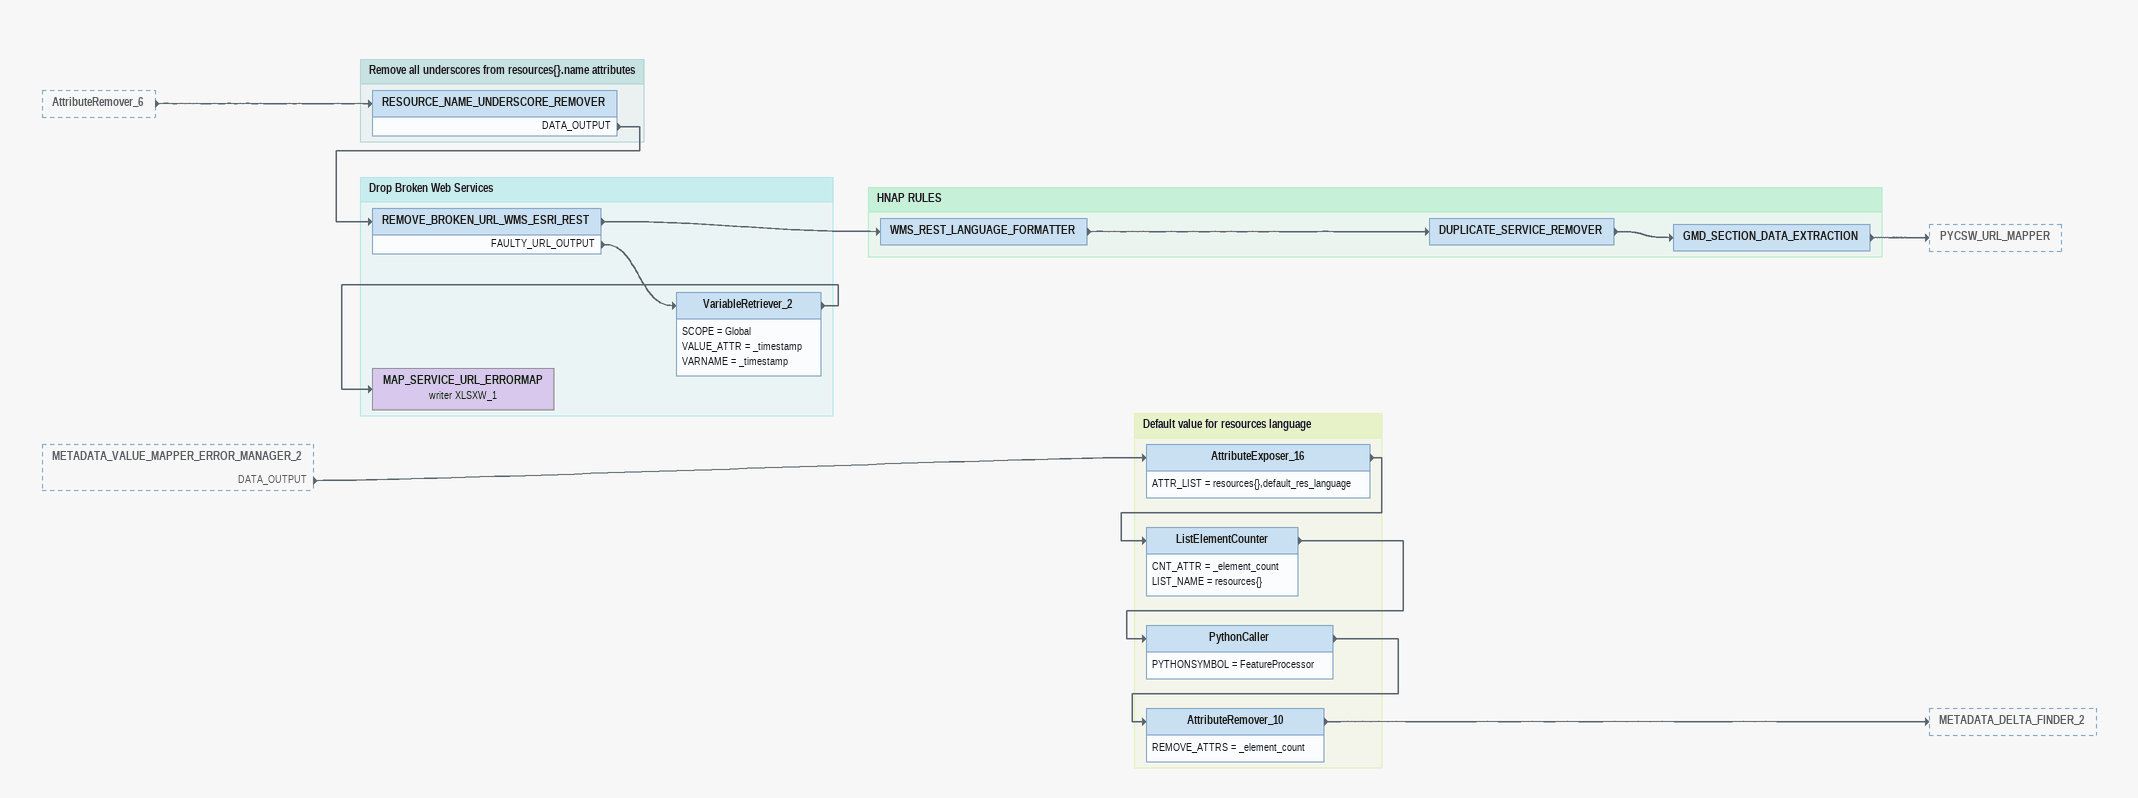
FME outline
AttributeRemover_6 [outside]
    -> RESOURCE_NAME_UNDERSCORE_REMOVER
METADATA_VALUE_MAPPER_ERROR_MANAGER_2 [outside]
    DATA_OUTPUT -> AttributeExposer_16

Bookmark: Remove all underscores from resources{}.name attributes
RESOURCE_NAME_UNDERSCORE_REMOVER
    DATA_OUTPUT -> REMOVE_BROKEN_URL_WMS_ESRI_REST

Bookmark: Drop Broken Web Services
REMOVE_BROKEN_URL_WMS_ESRI_REST
    -> WMS_REST_LANGUAGE_FORMATTER
    FAULTY_URL_OUTPUT -> VariableRetriever_2
VariableRetriever_2
    SCOPE = Global
    VALUE_ATTR = _timestamp
    VARNAME = _timestamp
    -> MAP_SERVICE_URL_ERRORMAP (writer XLSXW_1)
MAP_SERVICE_URL_ERRORMAP (writer XLSXW_1)

Bookmark: HNAP RULES
WMS_REST_LANGUAGE_FORMATTER
    -> DUPLICATE_SERVICE_REMOVER
DUPLICATE_SERVICE_REMOVER
    -> GMD_SECTION_DATA_EXTRACTION
GMD_SECTION_DATA_EXTRACTION
    -> PYCSW_URL_MAPPER

Bookmark: Default value for resources language
AttributeExposer_16
    ATTR_LIST = resources{},default_res_language
    -> ListElementCounter
ListElementCounter
    CNT_ATTR = _element_count
    LIST_NAME = resources{}
    -> PythonCaller
PythonCaller
    PYTHONSYMBOL = FeatureProcessor
    -> AttributeRemover_10
AttributeRemover_10
    REMOVE_ATTRS = _element_count
    -> METADATA_DELTA_FINDER_2
